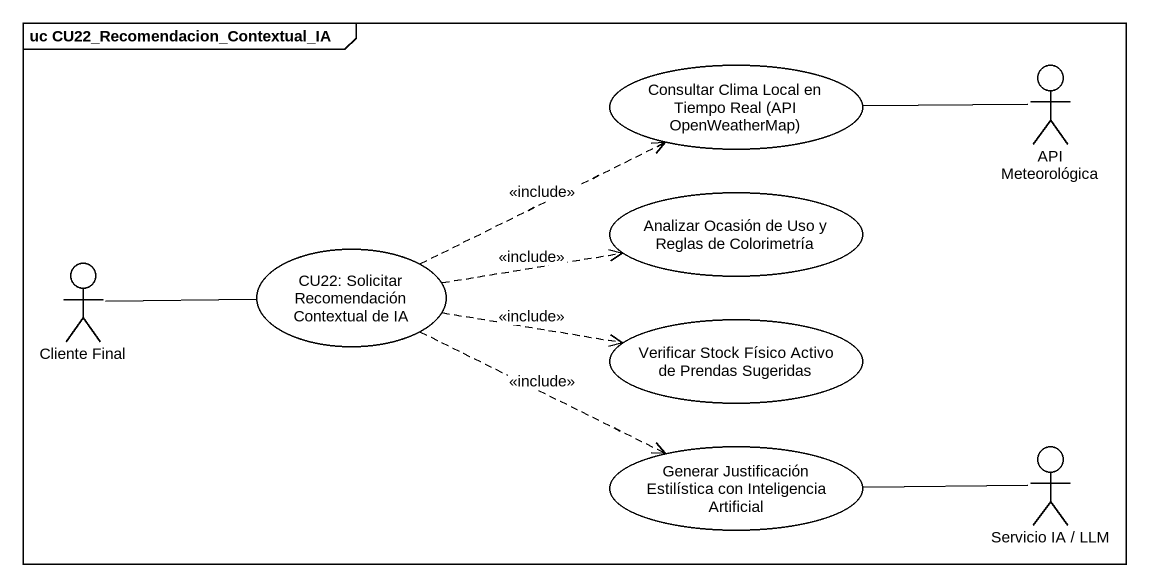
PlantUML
@startuml
mainframe uc CU22_Recomendacion_Contextual_IA
usecase "Consultar Clima Local en Tiempo Real (API OpenWeatherMap)" as Consultar_Clima_Local_en
actor "API Meteorológica" as API_Meteorológica
usecase "Analizar Ocasión de Uso y Reglas de Colorimetría" as Analizar_Ocasión_de_Uso_y
actor "Cliente Final" as Cliente_Final
usecase "CU22: Solicitar Recomendación Contextual de IA" as CU22_Solicitar
usecase "Verificar Stock Físico Activo de Prendas Sugeridas" as Verificar_Stock_Físico
usecase "Generar Justificación Estilística con Inteligencia Artificial" as Generar_Justificación
actor "Servicio IA / LLM" as Servicio_IA_LLM
API_Meteorológica -left- Consultar_Clima_Local_en
Cliente_Final -right- CU22_Solicitar
CU22_Solicitar .right.> Consultar_Clima_Local_en : <<include>>
CU22_Solicitar .right.> Analizar_Ocasión_de_Uso_y : <<include>>
CU22_Solicitar .right.> Verificar_Stock_Físico : <<include>>
CU22_Solicitar .right.> Generar_Justificación : <<include>>
Servicio_IA_LLM -left- Generar_Justificación
@enduml
